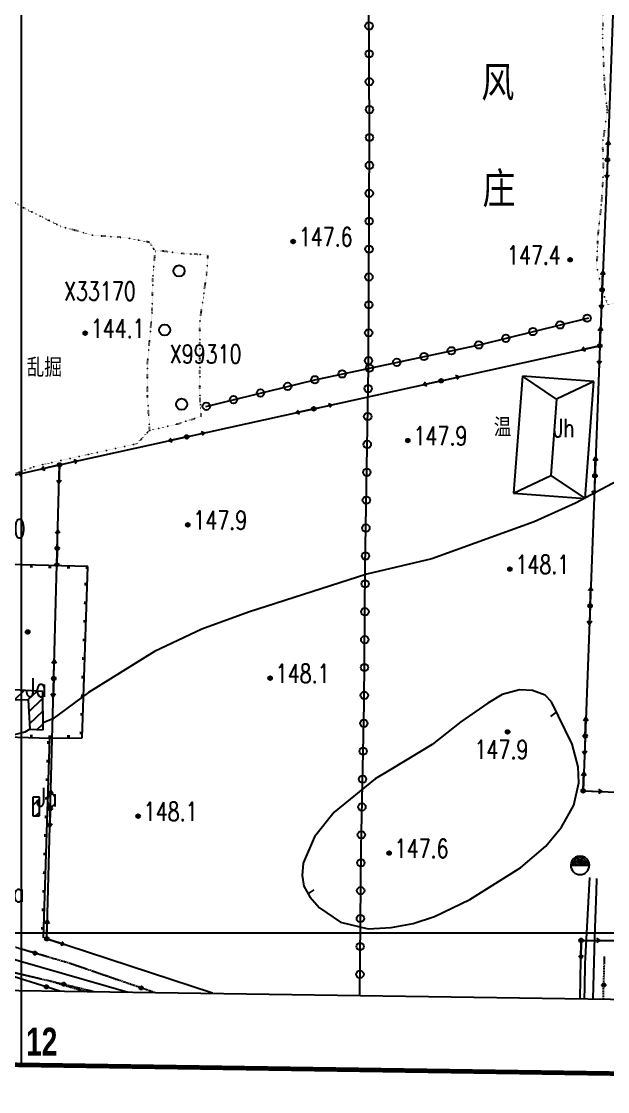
# Model space of a CAD drawing. Extents: x 408766 to 414302, y 5156573 to 5161925.
# Drawn here: x 412000 to 412630, y 5156829 to 5157980 of the extents above; entities that cross this region are included whole.
import ezdxf

# ---------------------------------------------------------------- set-up
doc = ezdxf.new("R2010")
doc.units = 0
doc.header["$LTSCALE"] = 1000
for name, pattern in [('0001', [0.5, 0.5, 0]), ('0004', [0.5, 0.5, 0]), ('5130', [1, 1, 0]), ('5310', [1, 1, 0]), ('5320', [0.0018, 0.0013, -0.0005]), ('5400', [1, 1, 0]), ('5500', [1, 1, 0]), ('8111', [1, 1, 0]), ('8130', [1, 1, 0]), ('9315', [1, 1, 0]), ('9995', [0.001, 0, -0.001])]:
    doc.linetypes.add(name, pattern=pattern)
doc.layers.get('0').update_dxf_attribs({"linetype": 'CONTINUOUS'})
for name, color, linetype in [('0001', 1, 'CONTINUOUS'), ('0001ADD', 1, 'CONTINUOUS'), ('0001BAK', 1, 'CONTINUOUS'), ('0002', 2, 'CONTINUOUS'), ('0002ADD', 2, 'CONTINUOUS'), ('0005ADD', 5, 'CONTINUOUS'), ('0005BAK', 5, 'CONTINUOUS'), ('0006', 6, 'CONTINUOUS'), ('0007', 7, 'CONTINUOUS'), ('0009', 9, 'CONTINUOUS'), ('0010', 10, 'CONTINUOUS'), ('0010ADD', 10, 'CONTINUOUS'), ('0012', 12, 'CONTINUOUS'), ('0013', 13, 'CONTINUOUS'), ('0015', 15, 'CONTINUOUS'), ('0017', 85, 'CONTINUOUS')]:
    doc.layers.add(name, color=color, linetype=linetype)
doc.styles.add('CDXT', font='hbold.shx', dxfattribs={"width": 0.75, "height": 20, "bigfont": 'cdxt.shx'})
doc.styles.add('SIMPLEX', font='simplex.shx', dxfattribs={"width": 0.75, "height": 20})
doc.styles.add('XDX', font='simplex.shx', dxfattribs={"height": 20, "bigfont": 'xdx.shx'})
doc.styles.add('XST', font='romanc.shx', dxfattribs={"width": 0.75, "height": 20, "bigfont": 'xst.shx'})

# ---------------------------------------------------------------- blocks, each defined once
blk = doc.blocks.new('8140')
for radius in [0.0002, 0.0001408438795997714, 8.315594389635764e-05, 3.012139848380626e-05]:
    blk.add_circle((0, 0), radius)
at = {"flags": 1}
blk.add_attdef('8140', (0, 0), '', height=1e-07, dxfattribs=at)
blk = doc.blocks.new('9315')
blk.add_circle((0, 0), 0.0004)
at = {"flags": 1}
blk.add_attdef('9315', (0, 0), '', height=1e-08, dxfattribs=at)
blk = doc.blocks.new('5131')
for points in [[(-0.00163791951807736, -0.0002329556220974419), (-0.002, 2.449212707644754e-19), (-0.001658335508446954, 0.000229056233596203)], [(0, 0), (-0.002, 2.449212707644754e-19)]]:
    blk.add_lwpolyline(points)
at = {"flags": 1}
blk.add_attdef('5131', (0, 0), '', height=1e-10, dxfattribs=at)
blk = doc.blocks.new('5130')
blk.add_hatch(color=256).paths.add_polyline_path([(0.0002, 0, 1), (-0.0002, 0, 1)])
for points in [[(0, 0), (0.002, 0)], [(0.00163791951807736, 0.0002329556220974421), (0.002, 0), (0.001658335508446954, -0.0002290562335962028)]]:
    blk.add_lwpolyline(points)
blk.add_circle((0, 0), 0.0002)
at = {"flags": 1}
blk.add_attdef('5130', (0, 0), '', height=1e-06, dxfattribs=at)
blk = doc.blocks.new('3241')
blk.add_lwpolyline([(-0.001, 0), (0.001, 0)])
for radius, start, end in [(0.001, 359.9998770684631, 180.0000695068902), (0.0008, 0, 180), (0.0006, 0, 180), (0.0004, 0, 180), (0.0002, 0, 180), (0.001, 180.0000915167294, 359.9998163741554)]:
    blk.add_arc((0, 0), radius, start, end)
at = {"flags": 1}
blk.add_attdef('3241', (0, 0), '', height=1e-11, dxfattribs=at)
blk = doc.blocks.new('9310')
blk.add_circle((0, 0), 0.0006)
blk = doc.blocks.new('9100')
blk.add_hatch(color=256).paths.add_polyline_path([(0.0001, 0, 1), (-0.0001, 0, 1)])

msp = doc.modelspace()

# ---------------------------------------------------------------- hatches: boundary and pattern name
at = {"layer": '0001ADD', "linetype": '0001'}
h = msp.add_hatch(dxfattribs=at)
h.set_pattern_fill('U', color=256, scale=10, angle=43.6770618498405, style=0, pattern_type=0)
h.set_pattern_definition([(43.6770618498405, (0, 0), (-6.905929185364365, 7.23243680143371), [])])
h.paths.add_polyline_path([(411939.2867647763, 5157252.390506237), (412007.3037174018, 5157250.819733785), (412008.8763612641, 5157219.011712709), (412023.4233381066, 5157218.619019597), (412023.0301771411, 5157259.851639062), (411991.9704186282, 5157261.422411513), (411991.5772365465, 5157267.312783993), (411978.6029246824, 5157266.527397768), (411978.6029246824, 5157260.637025287), (411939.6799257419, 5157260.637025287)])
h = msp.add_hatch(dxfattribs=at)
h.set_pattern_fill('U', color=256, scale=10, angle=45, style=0, pattern_type=0)
h.set_pattern_definition([(45, (0, 0), (-7.071067811865475, 7.071067811865476), [])])
h.paths.add_polyline_path([(412012.3053411623, 5157125.925704202), (412019.2140782951, 5157125.925704202), (412019.2142059106, 5157146.096336198), (412012.3054687778, 5157146.096336198)])
at = {"layer": '0005ADD', "linetype": '5320'}
h = msp.add_hatch(color=256, dxfattribs=at)
edge = h.paths.add_edge_path()
edge.add_arc((412014.4602902254, 5156978.342317873), 1.9, 0, 360)
at = {"layer": '0005ADD', "linetype": '5310'}
h = msp.add_hatch(color=256, dxfattribs=at)
edge = h.paths.add_edge_path()
edge.add_arc((412026.7996283729, 5156942.055683953), 1.9, 0, 360)
at = {"layer": '0005ADD', "linetype": '5320'}
h = msp.add_hatch(color=256, dxfattribs=at)
edge = h.paths.add_edge_path()
edge.add_arc((412045.2658669932, 5156944.959797501), 1.9, 0, 360)
h = msp.add_hatch(color=256, dxfattribs=at)
edge = h.paths.add_edge_path()
edge.add_arc((412625.4773062039, 5156943.992754142), 1.9, 0, 360)
h = msp.add_hatch(color=256, dxfattribs=at)
edge = h.paths.add_edge_path()
edge.add_arc((412128.4576367249, 5156940.946428547), 1.9, 0, 360)

# ---------------------------------------------------------------- linework, layer by layer
at = {"layer": '0001', "linetype": '0001'}
for points in [[(412528.7156523922, 5157472.888572694), (412605.3832231823, 5157467.197113075), (412614.7381678346, 5157593.203352598), (412538.0705970445, 5157598.894812217)], [(411939.2867647763, 5157252.390506237), (412007.3037174018, 5157250.819733785), (412008.8763612641, 5157219.011712709), (412023.4233381066, 5157218.619019597), (412023.0301771411, 5157259.851639062), (411991.9704186282, 5157261.422411513), (411991.5772365465, 5157267.312783993), (411978.6029246824, 5157266.527397768), (411978.6029246824, 5157260.637025287), (411939.6799257419, 5157260.637025287)], [(412012.3053411623, 5157125.925704202), (412019.2140782951, 5157125.925704202), (412019.2142059106, 5157146.096336198), (412012.3054687778, 5157146.096336198)]]:
    msp.add_lwpolyline(points, close=True, dxfattribs=at)
at = {"layer": '0001ADD', "linetype": '0001'}
for points in [[(412614.7381678346, 5157593.203352598), (412574.7781125315, 5157574.14407247), (412538.0705970445, 5157598.894812217)], [(412574.7781125315, 5157574.14407247), (412568.6757076954, 5157491.947852822)], [(412572.2870794154, 5157533.004376673), (412571.1667407011, 5157533.087547134)], [(412528.7156523922, 5157472.888572694), (412568.6757076954, 5157491.947852822), (412605.3832231823, 5157467.197113075)]]:
    msp.add_lwpolyline(points, dxfattribs=at)
at = {"layer": '0001BAK', "linetype": '9995'}
for points in [[(412625.1565093652, 5158005.071841357), (412624.1287927546, 5157966.057971681), (412626.1842259757, 5157911.643621911), (412629.2680600395, 5157883.923385338), (412624.1287927546, 5157849.015970405), (412625.1264031528, 5157820.496722627), (412623.0709699317, 5157785.589699944), (412618.9594192574, 5157748.628861514), (412617.9310184147, 5157716.80177795), (412623.0709699317, 5157693.18799612), (412626.1548039955, 5157683.947786513), (412630.2663546698, 5157675.734484778), (412639.5171726291, 5157677.787908274), (412652.9404379195, 5157686.258133101)], [(411965.6849584585, 5157484.106035131), (412013.9873993967, 5157501.665755415), (412051.9615965803, 5157510.230120001), (412124.2342961193, 5157526.135816804), (412137.708878817, 5157540.817696738), (412135.2586436756, 5157578.746213441), (412135.2586436756, 5157611.780639416), (412140.1591139584, 5157664.391428301), (412141.3838894131, 5157710.884309591), (412143.8334403224, 5157732.907521741), (412137.708878817, 5157742.695310947), (412113.209264331, 5157747.589401674), (412077.6853022889, 5157750.036643162), (412042.1613402467, 5157759.824432368), (412002.9623676084, 5157779.400403029), (411951.3267923646, 5157809.197205789), (411918.0109288164, 5157827.681210171)], [(412137.1856237473, 5157540.247559), (412166.0265084074, 5157546.97639823), (412192.9756738028, 5157555.540762816), (412191.7508983481, 5157577.563974965), (412191.7508983481, 5157614.269067049), (412191.7508983481, 5157658.315099099), (412199.1009195403, 5157709.702071115), (412200.3256949949, 5157729.278041777), (412174.6013050543, 5157730.501466396), (412142.9605939212, 5157734.30243574)]]:
    msp.add_lwpolyline(points, dxfattribs=at)
at = {"layer": '0002', "linetype": '5130'}
for points in [[(412147.2798325989, 5158743.712194557), (412046.6042302659, 5158746.955919563), (412041.0652829691, 5158601.69799876), (412655.7850695289, 5158574.257453831), (412653.3483330798, 5158486.309800208), (412629.5530886389, 5157831.551401397), (412621.2464942377, 5157631.527148155), (412603.4609809019, 5157152.853527388), (413004.4393015868, 5157136.27783489)], [(410883.500471305, 5157974.121868052), (411359.9495224358, 5157868.241527544), (411514.8308282688, 5157775.091779646), (411571.2887767115, 5157398.275779708), (412040.7522576641, 5157503.283988033), (412621.2464942377, 5157631.527148155)], [(410761.3325903846, 5157811.003855327), (410547.9219295845, 5157582.631626174), (411066.3263383916, 5157244.417601317), (411837.9064965332, 5157015.861179241), (412114.5358099418, 5156936.478342352)], [(412205.337316063, 5156935.148062851), (412027.1500792041, 5156993.787964744), (412040.7522576641, 5157503.283988033)], [(412600.0075886483, 5156929.365980644), (412601.1681296679, 5156992.068322383), (412756.8129309106, 5156992.068322383), (412762.7260769007, 5157091.919685721), (412858.4188037381, 5157084.434632994), (412961.0290857438, 5157028.584629776), (412963.9618241228, 5156924.033901043)]]:
    msp.add_lwpolyline(points, dxfattribs=at)
at = {"layer": '0005ADD', "linetype": '5310'}
msp.add_lwpolyline([(412041.1082140479, 5156937.554086905), (411953.2862616926, 5156965.183585058), (411784.9396238825, 5157011.636272135), (411482.4278423155, 5157100.884197203), (411263.7681949753, 5157167.780493859), (411163.5460881608, 5157195.259544308), (411042.0842486902, 5157278.071416239), (410806.0316405531, 5157439.431577757), (410588.1433167169, 5157586.883163031), (410503.0300326832, 5157645.840515142)], dxfattribs=at)
at = {"layer": '0005ADD', "linetype": '5320'}
for points in [[(412028.8456864076, 5156974.092567682), (412000.0748940433, 5156982.592068063)], [(412066.9934503746, 5156962.092439903), (412051.9683572376, 5156967.261641824), (412038.4359505291, 5156971.259400888)], [(412626.2191709186, 5156968.981744452), (412626.3940126253, 5156974.871117041)], [(411991.7449812657, 5156957.628394485), (412020.9487406058, 5156950.762504856)], [(412104.8175650518, 5156949.079509838), (412076.4494790439, 5156958.839207387)], [(412625.0321873752, 5156928.999359955), (412625.9224250327, 5156958.986148328)], [(412030.6833270525, 5156948.47387498), (412032.1695911611, 5156948.124449921), (412046.1296459704, 5156943.852777885)], [(412046.1296459704, 5156943.852777885), (412068.1025428908, 5156937.158608858)], [(412142.6416797289, 5156936.066579772), (412114.273593721, 5156945.826277321)]]:
    msp.add_lwpolyline(points, dxfattribs=at)
for centre in [(412014.4602902254, 5156978.342317873), (412045.2658669932, 5156944.959797501), (412625.4773062039, 5156943.992754142), (412128.4576367249, 5156940.946428547)]:
    msp.add_circle(centre, 1.9, dxfattribs=at)
at = {"layer": '0005ADD', "linetype": '5310'}
msp.add_circle((412026.7996283729, 5156942.055683953), 1.9, dxfattribs=at)
at = {"layer": '0005BAK', "linetype": '9315'}
for points in [[(412363.4078753738, 5156932.832263988), (412364.7435418385, 5157091.585654471), (412368.1981384316, 5157245.973266462), (412369.3472141212, 5157394.025978338), (412372.7796176764, 5157608.238812369), (412373.9213027253, 5157859.106994271), (412372.7759223561, 5158099.658798841), (412375.0444478243, 5158311.505317923)], [(412198.0582215277, 5157566.28989113), (412315.2632450305, 5157594.98227246), (412493.3689422219, 5157632.856227922), (412609.4249111513, 5157661.548609252)]]:
    msp.add_lwpolyline(points, dxfattribs=at)
at = {"layer": '0005BAK', "linetype": '5320'}
for points in [[(412142.6416797289, 5156936.066579772), (412051.9683572376, 5156967.261641824), (411915.9316857754, 5157007.449750872), (411794.3016112159, 5157044.735017716), (411680.6183757877, 5157077.906146312), (411561.4576198444, 5157109.392907137), (411463.1024675091, 5157134.271262663), (411439.0993771374, 5157140.847419675), (411408.9901605906, 5157150.580979418), (411372.6777259668, 5157162.53623313), (411354.7949729164, 5157170.191109891), (411340.063398987, 5157177.9947113)], [(411936.6169908701, 5156970.589147009), (412032.1695911611, 5156948.124449921), (412078.1592273697, 5156937.011274284)], [(412625.0321873752, 5156928.999359955), (412626.3940126253, 5156974.871117041)]]:
    msp.add_lwpolyline(points, dxfattribs=at)
at = {"layer": '0006', "linetype": '8130', "elevation": 148}
for points in [[(412574.7207533253, 5157237.698669087), (412568.2671000069, 5157232.971052473)], [(412307.8991136754, 5157042.137158614), (412314.5536025285, 5157046.577629096)]]:
    msp.add_lwpolyline(points, dxfattribs=at)
at = {"layer": '0006', "linetype": '0004'}
for points in [[(412610.3254133245, 5157059.570495915), (412605.2928396396, 5156966.808980322), (412604.8257710794, 5156941.304440271), (412604.3932992839, 5156929.301728175)], [(412613.9805400941, 5156929.161271144), (412615.8714022185, 5156995.434081045), (412617.7014945052, 5157044.785001923), (412618.1565561615, 5157058.462716149)]]:
    msp.add_lwpolyline(points, dxfattribs=at)
at = {"layer": '0007', "linetype": '8111'}
for points in [[(412660.185422, 5157496.755364), (412595.172119, 5157462.373791001), (412550.846619, 5157442.017512), (412440.67547, 5157402.529846), (412371.101129, 5157386.039057), (412243.773289, 5157345.116234), (412193.802017, 5157326.816362999), (412143.035247, 5157302.826545), (412072.036002, 5157258.449570999), (412033.831558, 5157230.306022), (412023.3515444066, 5157226.148358915)], [(412396.820692, 5157175.923314), (412380.043477, 5157165.595884), (412335.920552, 5157130.000837999), (412314.873618, 5157103.291128), (412302.659336, 5157075.069867), (412301.647045, 5157061.771385), (412303.2227489999, 5157050.305701001), (412309.866198, 5157038.701111), (412320.310433, 5157026.992372), (412342.700297, 5157011.783393), (412372.292782, 5157004.626618), (412397.0521, 5157005.851787), (412420.634737, 5157010.282028), (412443.674183, 5157017.899939), (412481.590331, 5157035.897548), (412536.464401, 5157070.56296), (412563.104898, 5157093.310926001), (412580.171177, 5157113.783061001), (412593.526983, 5157137.529592), (412598.647643, 5157161.50195), (412597.868336, 5157178.656134), (412591.58636, 5157202.941375), (412569.429721, 5157248.602633), (412562.660029, 5157255.76856), (412548.849751, 5157260.589583999), (412534.931122, 5157261.606269), (412516.397543, 5157256.404074), (412500.923091, 5157247.310496), (412471.820585, 5157227.168808999), (412441.324912, 5157202.623162), (412396.820692, 5157175.923314)], [(412008.8757825117, 5157219.023418464), (412003.625495, 5157215.904203), (411977.454607, 5157209.641574), (411930.613058, 5157212.196254), (411906.03337, 5157217.313189), (411900.7779165101, 5157219.280327927)]]:
    msp.add_lwpolyline(points, dxfattribs=at)
at = {"layer": '0009', "linetype": '9995'}
msp.add_lwpolyline([(412137.708878817, 5157540.817696738), (412137.708878817, 5157540.817696738), (412135.2586436756, 5157578.746213441), (412135.2586436756, 5157611.780639416), (412140.1591139584, 5157664.391428301), (412141.3838894131, 5157710.884309591), (412143.8334403224, 5157732.907521741), (412142.96059393, 5157734.302435726)], dxfattribs=at)
at = {"layer": '0010', "linetype": '5400'}
for points in [[(411857.7408664586, 5157292.783707679), (411853.5647089852, 5157206.572432052), (411891.0778270863, 5157205.73979918), (411891.9114491175, 5157213.233458714), (412030.4328539605, 5157209.657385083), (412065.3054650923, 5157209.90293933), (412071.2481947611, 5157394.269353647), (411860.3410818013, 5157399.265126669), (411860.340794189, 5157349.633327348)], [(412023.7638565948, 5156994.839217765), (412030.4328539605, 5157209.657385083)]]:
    msp.add_lwpolyline(points, dxfattribs=at)
at = {"layer": '0010ADD', "linetype": '5400', "const_width": 3}
for points in [[(412010.5430284539, 5157395.707281595), (412010.4719681749, 5157392.708123307)], [(412030.5374200377, 5157395.233672902), (412030.4663597587, 5157392.234514614)], [(412050.5318116214, 5157394.760064209), (412050.4607513425, 5157391.760905921)], [(412070.5262032053, 5157394.286455517), (412070.4551429263, 5157391.287297228)], [(412070.627130878, 5157375.001554578), (412067.6286887503, 5157375.098223118)], [(412069.9828004128, 5157355.011936316), (412066.9843582851, 5157355.108604857)], [(412069.3384699476, 5157335.022318054), (412066.3400278199, 5157335.118986594)], [(412068.6941394823, 5157315.032699793), (412065.6956973546, 5157315.129368333)], [(412068.0498090171, 5157295.04308153), (412065.0513668894, 5157295.139750071)], [(412067.4054785518, 5157275.053463269), (412064.4070364241, 5157275.15013181)], [(412066.7611480866, 5157255.063845007), (412063.7627059589, 5157255.160513547)], [(412066.1168176213, 5157235.074226745), (412063.1183754936, 5157235.170895286)], [(412010.4973319843, 5157210.172041244), (412010.5747732722, 5157213.171041552)], [(412030.4906884659, 5157209.657792322), (412030.4695835766, 5157212.657718086)], [(412050.4901926622, 5157209.798618117), (412050.4690877728, 5157212.798543881)], [(412065.4724871561, 5157215.084608484), (412062.4740450284, 5157215.181277025)], [(412030.2801353065, 5157204.738093683), (412027.2815805252, 5157204.831202351)], [(412029.6595373339, 5157184.747724549), (412026.6609825527, 5157184.840833216)], [(412029.0389393614, 5157164.757355413), (412026.0403845801, 5157164.85046408)], [(412028.4183413889, 5157144.766986278), (412025.4197866076, 5157144.860094945)], [(412027.7977434163, 5157124.776617143), (412024.7991886351, 5157124.86972581)], [(412027.1771454438, 5157104.786248008), (412024.1785906625, 5157104.879356675)], [(412026.5565474712, 5157084.795878873), (412023.55799269, 5157084.88898754)], [(412025.9359494987, 5157064.805509738), (412022.9373947174, 5157064.898618405)], [(412025.3153515261, 5157044.815140603), (412022.3167967449, 5157044.90824927)], [(412024.6947535536, 5157024.824771468), (412021.6961987723, 5157024.917880135)], [(412024.0741555811, 5157004.834402333), (412021.0756007998, 5157004.927511)]]:
    msp.add_lwpolyline(points, dxfattribs=at)
at = {"layer": '0012'}
for p, q in [((412000, 5156858.147754266), (412000, 5161650.867837146)), ((408834.6175680859, 5157000), (413789.5700538093, 5157000)), ((408834.3847840014, 5156984.533907223), (413788.3146159986, 5156911.956792777))]:
    msp.add_line(p, q, dxfattribs=at)
at = {"layer": '0012', "const_width": 5}
msp.add_lwpolyline([(408833.180780254, 5156904.542961451), (408905.3037870247, 5161696.237660375), (413855.5001361833, 5161623.665259772), (413787.1739965367, 5156831.9649184), (408833.180780254, 5156904.542961451)], dxfattribs=at)

# ---------------------------------------------------------------- block references
at = {"layer": '0001ADD', "linetype": '9995', "xscale": 10000, "yscale": 10000, "zscale": 10000}
for p in [(412624.2899194698, 5157972.174615708), (412624.2752969801, 5157962.179503587), (412624.6527651286, 5157952.186630237), (412625.030233277, 5157942.193756886), (412625.4077014255, 5157932.200883536), (412625.785169574, 5157922.208010186), (412626.1626377224, 5157912.215136835), (412627.2266543972, 5157902.273350406), (412628.332318222, 5157892.334662993), (412629.0442118536, 5157882.402942623), (412627.5876563131, 5157872.509588997), (412624.6745452321, 5157852.722881746), (412626.1311007726, 5157862.616235372), (412624.3473950868, 5157842.766662974), (412624.6969837641, 5157832.772775454), (412625.0465724414, 5157822.778887934), (412624.6728210722, 5157812.793626357), (412624.085008367, 5157802.810917495), (412622.767048997, 5157782.857598737), (412623.4971956619, 5157792.828208633), (412002.1852534019, 5157779.848844218), (412011.1060936737, 5157775.333425459), (412621.661461206, 5157772.918902865), (412020.0525113533, 5157770.865583619), (412028.9989290329, 5157766.39774178), (412037.9453467124, 5157761.92989994), (412620.555873415, 5157762.980206992), (412047.2588958647, 5157758.419921244), (412056.8996511759, 5157755.763638686), (412066.5404064871, 5157753.107356128), (412076.1811617984, 5157750.451073569), (412086.1051569303, 5157749.456600385), (412096.0815119801, 5157748.769330481), (412619.450285624, 5157753.04151112), (412106.0578670299, 5157748.082060576), (412115.9860557644, 5157747.034704406), (412125.7923111863, 5157745.075787716), (412135.5985666082, 5157743.116871025), (412618.7798532628, 5157743.071629666), (412141.8718225867, 5157736.042423869), (412143.1367960969, 5157726.644192608), (412152.2408430606, 5157733.187608), (412162.1694597644, 5157731.994892465), (412172.0980764683, 5157730.802176929), (412182.0716355059, 5157730.146185427), (412192.0603453927, 5157729.671133012), (412200.2179613123, 5157727.556100501), (412618.456900518, 5157733.07684595), (412142.0313542068, 5157716.705480508), (412199.5935297816, 5157717.575615278), (412618.1339477732, 5157723.082062234), (412141.2747887945, 5157706.74281403), (412198.8020107774, 5157707.612279014), (412618.7214575177, 5157713.170370831), (412620.8483303364, 5157703.399167629), (412141.011447254, 5157696.746282069), (412197.3860933844, 5157697.713027631), (412622.9752031552, 5157693.627964427), (412140.7481057136, 5157686.749750108), (412195.9701759915, 5157687.813776248), (412626.0941805795, 5157684.129434766), (412140.4847641732, 5157676.753218148), (412193.1383412056, 5157668.015273483), (412194.5542585985, 5157677.914524866), (412139.4511114972, 5157656.790409244), (412140.2214226328, 5157666.756686188), (412191.7508983481, 5157658.113996015), (412138.5236688236, 5157646.833509621), (412191.7508983481, 5157648.113996015), (412137.5962261499, 5157636.876609999), (412191.7508983481, 5157638.113996015), (412136.6687834763, 5157626.919710376), (412191.7508983481, 5157628.113996015), (412135.7413408026, 5157616.962810754), (412191.7508983481, 5157618.113996015), (412135.2586436756, 5157606.985242791), (412191.7508983481, 5157608.113996015), (412135.2586436756, 5157596.985242791), (412191.7508983481, 5157598.113996015), (412191.7508983481, 5157588.113996015), (412135.2586436756, 5157586.985242791), (412135.3721681969, 5157576.988905895), (412191.7508983481, 5157578.113996015), (412136.0168383473, 5157567.00970751), (412192.2756285924, 5157568.128575645), (412136.6615084977, 5157557.030509125), (412185.9301618099, 5157553.301720065), (412192.8308999291, 5157558.14400386), (412137.306178648, 5157547.05131074), (412147.411011407, 5157542.63323442), (412157.1494758448, 5157544.905306248), (412166.8695282398, 5157547.244307424), (412176.3998450249, 5157550.273013745), (412128.409302006, 5157530.684895356), (412135.1709625343, 5157538.052387935), (412137.6725469692, 5157540.361162591), (412091.1993826648, 5157518.865529121), (412100.9656655905, 5157521.014882004), (412110.7319485162, 5157523.164234886), (412120.4982314419, 5157525.313587769), (412042.3790645888, 5157508.068960485), (412052.1342509619, 5157510.268117589), (412061.9005338877, 5157512.417470472), (412071.6668168134, 5157514.566823355), (412081.4330997391, 5157516.716176238), (412003.7478076998, 5157497.943285856), (412013.1460420804, 5157501.359890973), (412022.869091247, 5157503.668853645), (412032.6240779179, 5157505.868907065)]:
    msp.add_blockref('9100', p, dxfattribs=at)
at = {"layer": '0002ADD', "linetype": '5130', "xscale": 10000, "yscale": 10000, "zscale": 10000}
for name, p, rotation in [('5131', (412629.5530886389, 5157831.551401397), 267.9186760410424), ('5130', (412629.5530886389, 5157831.551401397), 267.6219954822606), ('5131', (412623.7441843608, 5157691.671965342), 267.6219954822606), ('5130', (412623.7441843608, 5157691.671965342), 267.6219954822606), ('5131', (412621.2464942377, 5157631.527148155), 267.6219954822606), ('5131', (412621.2464942377, 5157631.527148155), 12.45772279180897), ('5130', (412621.2464942377, 5157631.527148155), 267.8721114710315), ('5130', (412450.8635457521, 5157593.886037584), 12.45772279180897), ('5131', (412450.8635457521, 5157593.886037584), 12.45772279180897), ('5131', (412314.1597830561, 5157563.6853544), 12.45772279180897), ('5130', (412314.1597830561, 5157563.6853544), 12.45772279180897), ('5131', (412177.4560203601, 5157533.484671217), 12.45772279180897), ('5130', (412177.4560203601, 5157533.484671217), 12.45772279180897), ('5130', (412040.7522576641, 5157503.283988033), 12.45772279180897), ('5131', (412616.0482657065, 5157491.623687083), 267.8721114710315), ('5130', (411981.1606740661, 5157489.954718178), 12.60821650123797), ('5131', (412040.7522576641, 5157503.283988033), 12.60821650123797), ('5131', (412040.7522576641, 5157503.283988033), 88.47072099994156), ('5130', (412616.0482657065, 5157491.623687083), 267.8721114710315), ('5130', (412038.3589598403, 5157413.638367859), 88.47072099994156), ('5131', (412038.3589598403, 5157413.638367859), 88.47072099994156), ('5131', (412610.8500371752, 5157351.72022601), 267.8721114710315), ('5130', (412610.8500371752, 5157351.72022601), 267.8721114710315), ('5130', (412034.6226662949, 5157273.688233487), 88.47072099994156), ('5131', (412034.6226662949, 5157273.688233487), 88.47072099994156), ('5131', (412605.6518086439, 5157211.816764937), 267.8721114710315), ('5130', (412605.6518086439, 5157211.816764937), 267.8721114710315), ('5131', (412603.4609809019, 5157152.853527388), 267.8721114710315), ('5130', (412030.8863727495, 5157133.738099116), 88.47072099994156), ('5130', (412603.4609809019, 5157152.853527388), 357.6328536740958), ('5131', (412030.8863727495, 5157133.738099116), 88.47072099994156), ('5130', (412027.1500792041, 5156993.787964744), 88.47072099994156), ('5131', (412027.1500792041, 5156993.787964744), 161.7840677273679), ('5131', (412601.1681296679, 5156992.068322383), 88.93965019598045)]:
    msp.add_blockref(name, p, dxfattribs=dict(at, rotation=rotation))
msp.add_blockref('5130', (412601.1681296679, 5156992.068322383), dxfattribs=at)
at = {"layer": '0005ADD', "linetype": '9315', "xscale": 10000, "yscale": 10000, "zscale": 10000}
for p in [(412373.3674315567, 5157975.430542905), (412373.5102740586, 5157945.430882974), (412373.6531165603, 5157915.431223041), (412373.7959590621, 5157885.43156311), (412373.9045776044, 5157855.431899576), (412373.7680509372, 5157825.432210236), (412373.6315242699, 5157795.432520896), (412373.4949976027, 5157765.432831557), (412373.3584709354, 5157735.433142217), (412373.2219442682, 5157705.433452877), (412373.085417601, 5157675.433763538), (412578.5502748955, 5157653.915509076), (412607.6734402538, 5157661.115595153), (412372.9488909338, 5157645.434074198), (412549.4271095372, 5157646.715422999), (412491.1641956405, 5157632.387391298), (412520.3039441788, 5157639.515336922), (412432.4764402201, 5157619.907512945), (412461.8203179304, 5157626.147452122), (412372.8123642665, 5157615.434384859), (412373.7886847997, 5157607.427634591), (412403.1325625099, 5157613.667573769), (412344.4448070895, 5157601.187695415), (412285.962514887, 5157587.80930583), (412315.102059647, 5157594.942813464), (412372.4142628352, 5157585.437386286), (412227.683425367, 5157573.542290559), (412256.822970127, 5157580.675798194), (412198.543880607, 5157566.408782925), (412371.9336245449, 5157555.441236752), (412371.4529862547, 5157525.445087219), (412370.9723479644, 5157495.448937685), (412370.4917096742, 5157465.452788152), (412370.0110713839, 5157435.456638617), (412369.5304330937, 5157405.460489084), (412369.2031382509, 5157375.462515976), (412368.9703074433, 5157345.463419492), (412368.7374766357, 5157315.464323009), (412368.504645828, 5157285.465226526), (412368.2718150204, 5157255.466130042), (412367.7393894008, 5157225.471547821), (412367.0682736234, 5157195.479055366), (412366.3971578459, 5157165.486562912), (412365.7260420684, 5157135.494070458), (412365.0549262909, 5157105.501578004), (412364.6082530819, 5157075.505630471), (412364.3558579948, 5157045.506692211), (412364.1034629078, 5157015.507753951), (412363.8510678207, 5156985.508815692), (412363.5986727336, 5156955.509877431)]:
    msp.add_blockref('9315', p, dxfattribs=at)
at = {"layer": '0015', "xscale": 10000, "yscale": 10000, "zscale": 10000}
for p in [(412291.879028, 5157743.5847, 147.6), (412589.309017, 5157723.970466, 147.4), (412068.44023, 5157645.027584, 144.1), (412415.125922, 5157529.511777, 147.9), (412178.603918, 5157438.923281, 147.9), (412524.677681, 5157391.337607, 148.1), (412006.688277, 5157323.705393, 147.6), (412267.110945, 5157274.035861, 148.1), (412522.228397, 5157216.266862, 147.9), (412125.318292, 5157125.623761, 148.1), (412394.891636, 5157085.867007, 147.6)]:
    msp.add_blockref('8140', p, dxfattribs=at)
at = {"layer": '0015', "linetype": '5130', "xscale": 10000, "yscale": 10000, "zscale": 10000}
for p in [(412169.2921588934, 5157712.026173639), (412153.8420457655, 5157648.484130654), (412172.0186506875, 5157568.602688933)]:
    msp.add_blockref('9310', p, dxfattribs=at)
at = {"layer": '0015', "linetype": '5500', "xscale": 10000, "yscale": 10000, "zscale": 10000}
msp.add_blockref('3241', (412600.0395154949, 5157072.750632898), dxfattribs=at)

# ---------------------------------------------------------------- texts
at = {"layer": '0007', "style": 'SIMPLEX', "width": 0.75}
for s, p in [('147.6', (412297.879028, 5157738.5847, 147.6)), ('147.4', (412521.5045000634, 5157718.970466, 147.4)), ('144.1', (412074.44023, 5157640.027584, 144.1)), ('147.9', (412421.125922, 5157524.511777, 147.9)), ('147.9', (412184.603918, 5157433.923281, 147.9)), ('148.1', (412530.677681, 5157386.337607, 148.1)), ('148.1', (412273.110945, 5157269.035861, 148.1)), ('147.9', (412486.6542522388, 5157187.226375361, 147.9)), ('148.1', (412131.318292, 5157120.623761, 148.1)), ('147.6', (412400.891636, 5157080.867007, 147.6))]:
    msp.add_text(s, height=20, dxfattribs=at).set_placement(p)
at = {"layer": '0012', "style": 'CDXT', "width": 0.75}
msp.add_text('12', height=30, dxfattribs=at).set_placement((412005, 5156868.147754266, -1.483052608746294))
at = {"layer": '0013', "linetype": '0001'}
for s, height, style, p in [('风', 37.5, 'XST', (412493.8031740333, 5157895.105755384)), ('庄', 37.5, 'XST', (412495.0600686116, 5157780.865118927)), ('乱掘', 20, 'XDX', (412005.4290286148, 5157597.994085792)), ('温', 20, 'XDX', (412507.3454883042, 5157533.732872099))]:
    msp.add_text(s, height=height, dxfattribs=dict(at, style=style)).set_placement(p)
at = {"layer": '0017', "linetype": '0001', "style": 'SIMPLEX', "width": 0.75}
for s, p in [('X33170', (412045.6350144915, 5157680.169343988)), ('X99310', (412159.2566001848, 5157612.636818876)), ('Jh', (412571.7269101134, 5157533.045962647)), ('X33170', (411927.2429016645, 5157424.760109254)), ('Ja', (412004.5515695267, 5157253.961266582)), ('Ja', (412015.7597735365, 5157136.0110202)), ('Ja', (411980.4496746553, 5157033.364264294))]:
    msp.add_text(s, height=20, dxfattribs=at).set_placement(p)

doc.saveas('drawing.dxf')
